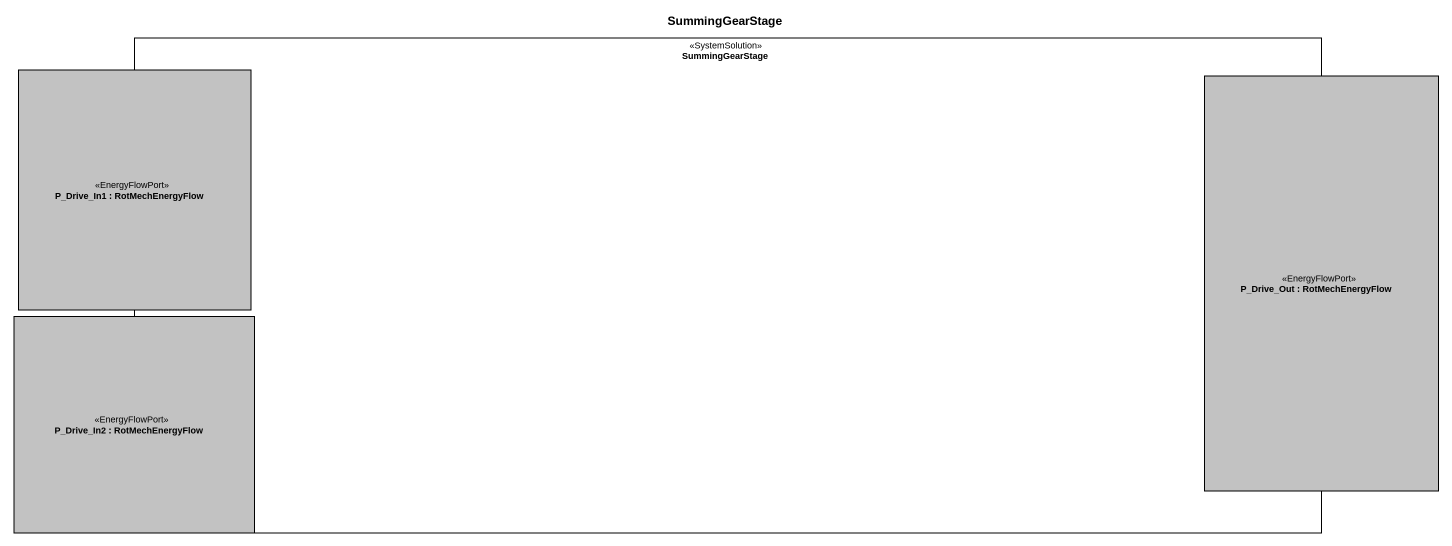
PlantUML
@startuml
title SummingGearStage
rectangle SummingGearStage <<SystemSolution>> {
  rectangle "P_Drive_In1 : RotMechEnergyFlow" as P_Drive_In1 <<EnergyFlowPort>> #C2C2C2
  rectangle "P_Drive_Out : RotMechEnergyFlow" as P_Drive_Out <<EnergyFlowPort>> #C2C2C2
  rectangle "P_Drive_In2 : RotMechEnergyFlow" as P_Drive_In2 <<EnergyFlowPort>> #C2C2C2
}
@enduml
